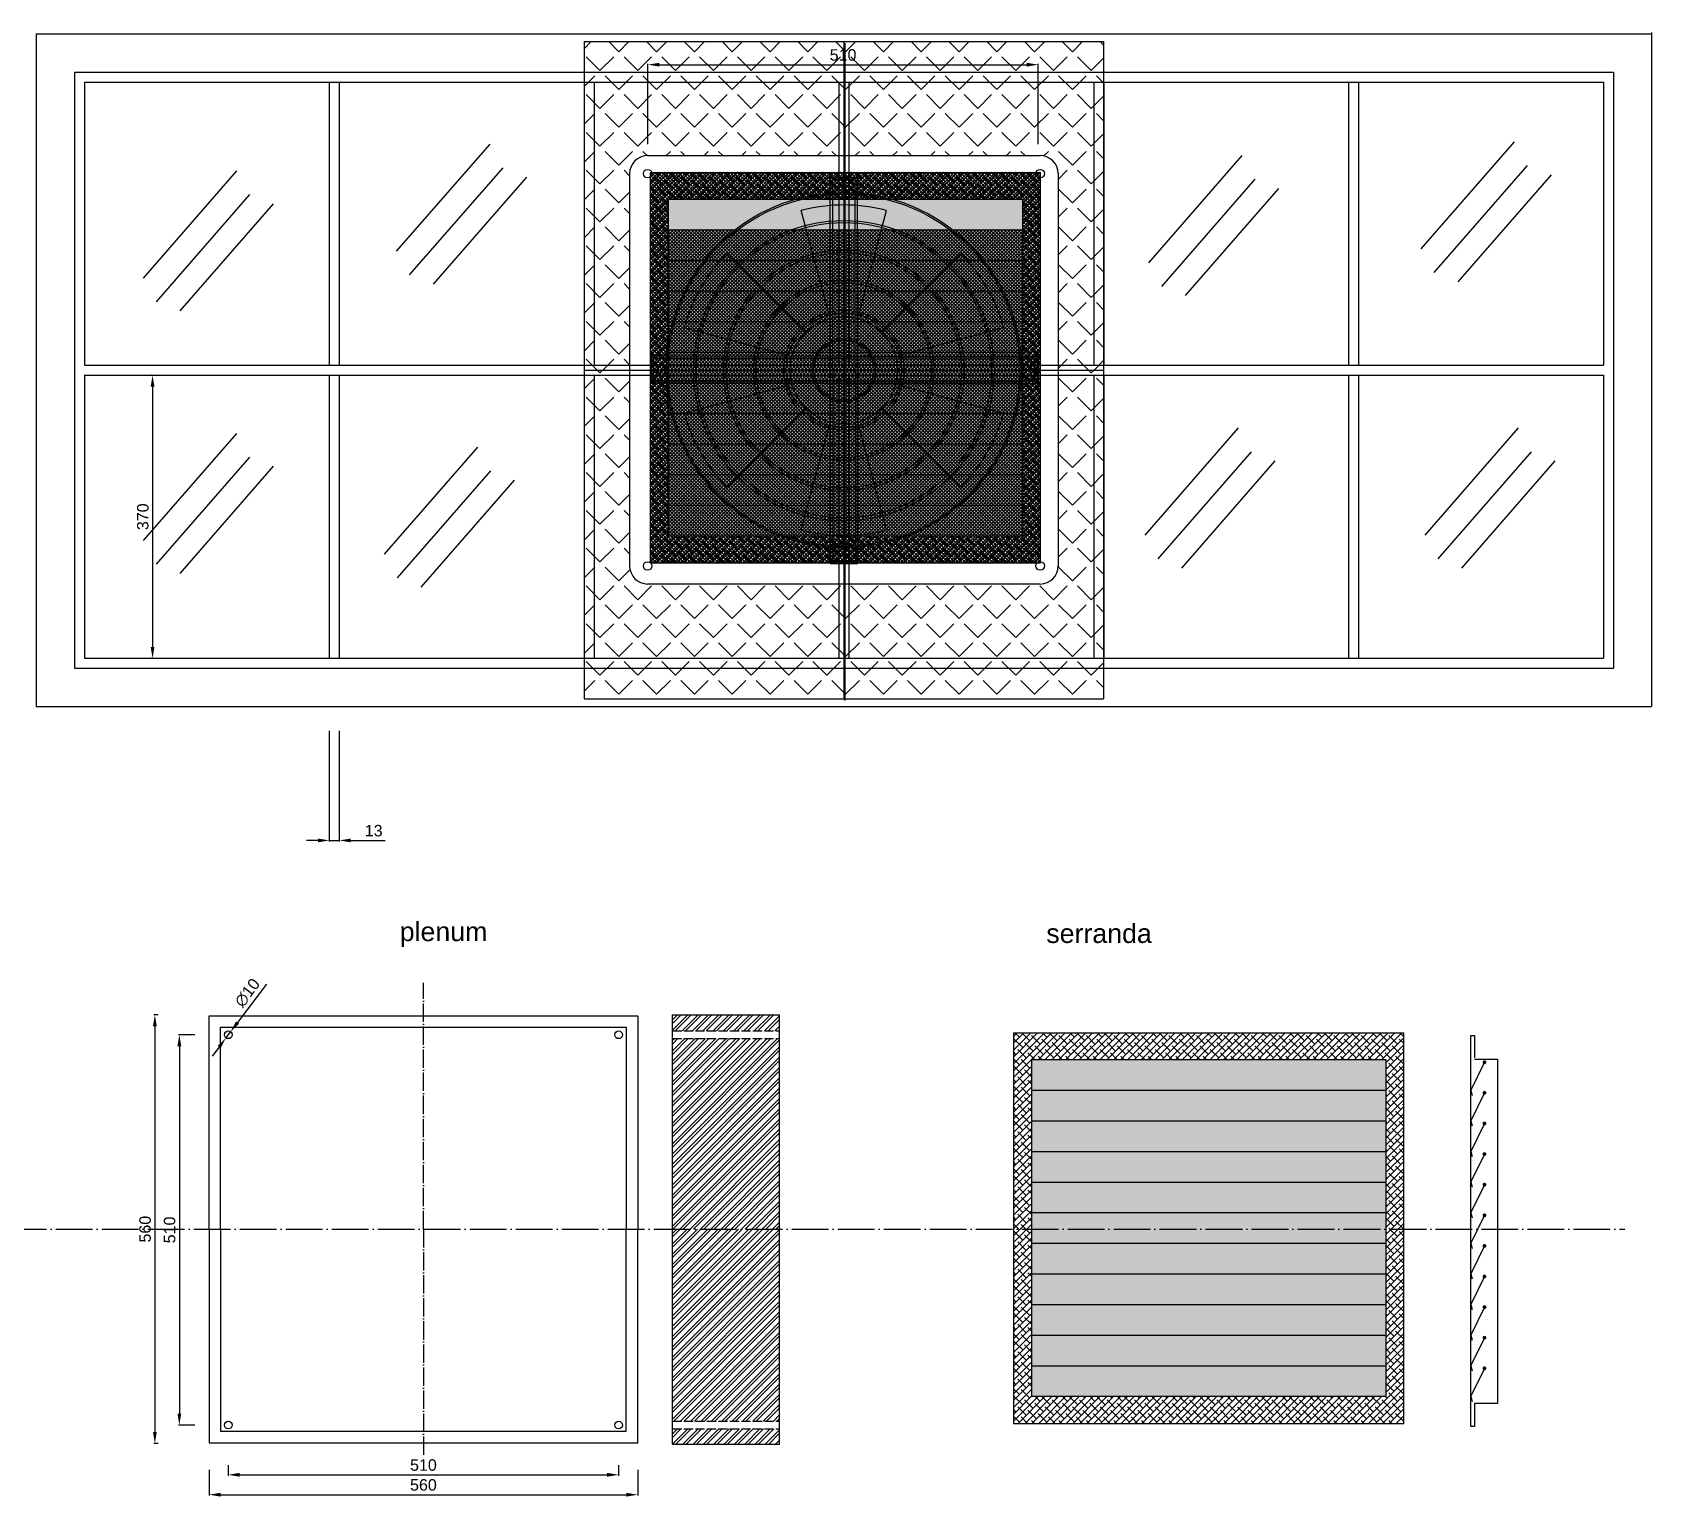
# Model space of a CAD drawing. Header units: millimetres. Extents: x -30 to 4486, y -1164 to 1064.
# Drawn here: x 2370 to 4486, y -974 to 939 of the extents above; entities that cross this region are included whole.
import ezdxf

# ---------------------------------------------------------------- set-up
doc = ezdxf.new("R2010")
doc.units = ezdxf.units.MM
doc.linetypes.add('ACAD_ISO02W100', pattern=[15, 12, -3])
doc.linetypes.add('ACAD_ISO04W100', pattern=[30, 24, -3, 0, -3])
for name, color, linetype in [('plenum', 94, 'Continuous'), ('serranda', 10, 'Continuous'), ('struttura', 44, 'Continuous'), ('ventilatore', 152, 'Continuous')]:
    doc.layers.add(name, color=color, linetype=linetype)
doc.styles.get("Standard").update_dxf_attribs({"font": 'arial.ttf'})
doc.dimstyles.new('ISO-25', dxfattribs={"dimtxt": 15, "dimasz": 15, "dimexe": 1.25, "dimexo": 0.625, "dimgap": 5, "dimtad": 1, "dimdec": 0, "dimtxsty": 'Standard', "dimcen": 2.5, "dimadec": 0, "dimazin": 0, "dimtfac": 1, "dimtdec": 0, "dimtmove": 0, "dimatfit": 3, "dimfxl": 0, "dimarcsym": 0})
pattern_1 = [(45, (0, 25), (-6.735192, 6.735192), []), (45, (4.49, 25), (-6.735192, 6.735192), [])]
pattern_2 = [(45, (0, 0), (-24.6957, 24.6957), [25.4, -9.525]), (135, (0, 0), (-24.6957, -24.6957), [25.4, -9.525])]

# ---------------------------------------------------------------- blocks, each defined once
blk = doc.blocks.new('serranda')
at = {"layer": 'serranda'}
h = blk.add_hatch(dxfattribs=at)
h.set_pattern_fill('ANSI38', color=256, scale=2, style=0)
h.set_pattern_definition([(45, (-1890, -500), (-4.490128, 4.490128), []), (135, (-1890, -500), (-13.470384, 4.490128), [15.875, -9.525])])
h.paths.add_polyline_path([(-253, 256.6), (-253, -253.8), (257, -253.8), (257, 256.6)])
h.paths.add_polyline_path([(233.5, 221.6), (233.5, -218.4), (-229.5, -218.4), (-229.5, 221.6)], flags=16)
h = blk.add_hatch(color=256, dxfattribs=at)
h.set_gradient(color1=(250, 17, 5), rotation=270, one_color=1, tint=1)
h.paths.add_polyline_path([(-229.5, 221.6), (-229.5, 181.6), (233.5, 181.6), (233.5, 221.6)])
h = blk.add_hatch(color=256, dxfattribs=at)
h.set_gradient(color1=(250, 17, 5), rotation=270, one_color=1, tint=1)
h.paths.add_polyline_path([(233.5, 181.6), (-229.5, 181.6), (-229.5, 141.6), (233.5, 141.6)])
h = blk.add_hatch(color=256, dxfattribs=at)
h.set_gradient(color1=(250, 17, 5), rotation=270, one_color=1, tint=1)
h.paths.add_polyline_path([(233.5, 141.6), (-229.5, 141.6), (-229.5, 101.6), (233.5, 101.6)])
h = blk.add_hatch(color=256, dxfattribs=at)
h.set_gradient(color1=(250, 17, 5), rotation=270, one_color=1, tint=1)
h.paths.add_polyline_path([(233.5, 101.6), (-229.5, 101.6), (-229.5, 61.6), (233.5, 61.6)])
h = blk.add_hatch(color=256, dxfattribs=at)
h.set_gradient(color1=(250, 17, 5), rotation=270, one_color=1, tint=1)
h.paths.add_polyline_path([(233.5, 61.6), (-229.5, 61.6), (-229.5, 21.6), (233.5, 21.6)])
h = blk.add_hatch(color=256, dxfattribs=at)
h.set_gradient(color1=(250, 17, 5), rotation=270, one_color=1, tint=1)
h.paths.add_polyline_path([(233.5, 21.6), (-229.5, 21.6), (-229.5, -18.4), (233.5, -18.4)])
h = blk.add_hatch(color=256, dxfattribs=at)
h.set_gradient(color1=(250, 17, 5), rotation=270, one_color=1, tint=1)
h.paths.add_polyline_path([(233.5, -18.4), (-229.5, -18.4), (-229.5, -58.4), (233.5, -58.4)])
h = blk.add_hatch(color=256, dxfattribs=at)
h.set_gradient(color1=(250, 17, 5), rotation=270, one_color=1, tint=1)
h.paths.add_polyline_path([(233.5, -58.4), (-229.5, -58.4), (-229.5, -98.4), (233.5, -98.4)])
h = blk.add_hatch(color=256, dxfattribs=at)
h.set_gradient(color1=(250, 17, 5), rotation=270, one_color=1, tint=1)
h.paths.add_polyline_path([(233.5, -98.4), (-229.5, -98.4), (-229.5, -138.4), (233.5, -138.4)])
h = blk.add_hatch(color=256, dxfattribs=at)
h.set_gradient(color1=(250, 17, 5), rotation=270, one_color=1, tint=1)
h.paths.add_polyline_path([(233.5, -138.4), (-229.5, -138.4), (-229.5, -178.4), (233.5, -178.4)])
h = blk.add_hatch(color=256, dxfattribs=at)
h.set_gradient(color1=(250, 17, 5), rotation=270, one_color=1, tint=1)
h.paths.add_polyline_path([(233.5, -178.4), (-229.5, -178.4), (-229.5, -218.4), (233.5, -218.4)])
for p, q in [((-253, 256.6), (-253, -253.8)), ((-253, 256.6), (257, 256.6)), ((257, -253.8), (257, 256.6)), ((-229.5, 221.6), (-229.5, -218.4)), ((-229.5, 221.6), (233.5, 221.6)), ((233.5, 221.6), (233.5, -218.4)), ((-229.5, 181.6), (233.5, 181.6)), ((-229.5, 141.6), (233.5, 141.6)), ((-229.5, 101.6), (233.5, 101.6)), ((-229.5, 61.6), (233.5, 61.6)), ((-229.5, 21.6), (233.5, 21.6)), ((-229.5, -18.4), (233.5, -18.4)), ((-229.5, -58.4), (233.5, -58.4)), ((-229.5, -98.4), (233.5, -98.4)), ((-229.5, -138.4), (233.5, -138.4)), ((-229.5, -178.4), (233.5, -178.4)), ((-229.5, -218.4), (233.5, -218.4)), ((-253, -253.8), (257, -253.8))]:
    blk.add_line(p, q, dxfattribs=at)
blk = doc.blocks.new('*D10')
at = {"layer": 'Defpoints', "color": 0}
for p in [(2535, -345), (2530, -905), (2535, -905)]:
    blk.add_point(p, dxfattribs=at)
at = {"layer": 'plenum', "color": 0, "lineweight": -2}
for p, q in [((2534.4, -345), (2528.8, -345)), ((2530, -360), (2530, -890)), ((2534.4, -905), (2528.8, -905))]:
    blk.add_line(p, q, dxfattribs=at)
at = {"layer": 'plenum', "color": 0}
for points in [[(2527.5, -360), (2532.5, -360), (2530, -345)], [(2527.5, -890), (2532.5, -890), (2530, -905)]]:
    blk.add_solid(points, dxfattribs=at)
at = {"layer": 'plenum', "color": 0, "insert": (2517.3, -625), "char_height": 15, "attachment_point": 5, "rotation": 90}
blk.add_mtext('560', dxfattribs=at)
blk = doc.blocks.new('*D12')
at = {"color": 0, "lineweight": -2}
for p, q in [((2758, 26.4), (2758, -118.2)), ((2771, 26.4), (2771, -118.2)), ((2743, -117), (2728, -117)), ((2758, -117), (2771, -117)), ((2786, -117), (2831.1, -117))]:
    blk.add_line(p, q, dxfattribs=at)
at = {"color": 0}
for points in [[(2743, -114.5), (2743, -119.5), (2758, -117)], [(2786, -114.5), (2786, -119.5), (2771, -117)]]:
    blk.add_solid(points, dxfattribs=at)
at = {"layer": 'Defpoints', "color": 0}
for p in [(2758, 27), (2771, 27), (2771, -117)]:
    blk.add_point(p, dxfattribs=at)
at = {"color": 0, "insert": (2816, -104.3), "char_height": 15, "attachment_point": 5}
blk.add_mtext('13', dxfattribs=at)
blk = doc.blocks.new('*D13')
at = {"color": 0, "lineweight": -2}
for p, q in [((2526.4, 491), (2525.8, 491)), ((2527, 476), (2527, 136)), ((2526.4, 121), (2525.8, 121))]:
    blk.add_line(p, q, dxfattribs=at)
at = {"color": 0}
for points in [[(2524.5, 476), (2529.5, 476), (2527, 491)], [(2524.5, 136), (2529.5, 136), (2527, 121)]]:
    blk.add_solid(points, dxfattribs=at)
at = {"layer": 'Defpoints', "color": 0}
for p in [(2527, 491), (2527, 121), (2527, 121)]:
    blk.add_point(p, dxfattribs=at)
at = {"color": 0, "insert": (2514.3, 306), "char_height": 15, "attachment_point": 5, "rotation": 90}
blk.add_mtext('370', dxfattribs=at)
blk = doc.blocks.new('*D20')
at = {"layer": 'Defpoints', "color": 0}
for p in [(3684.4, 896.8), (3174.4, 792.2), (3684.4, 792.2)]:
    blk.add_point(p, dxfattribs=at)
at = {"layer": 'serranda', "color": 0, "lineweight": -2}
for p, q in [((3174.4, 792.8), (3174.4, 898)), ((3189.4, 896.8), (3669.4, 896.8)), ((3684.4, 792.8), (3684.4, 898))]:
    blk.add_line(p, q, dxfattribs=at)
at = {"layer": 'serranda', "color": 0}
for points in [[(3189.4, 899.3), (3189.4, 894.3), (3174.4, 896.8)], [(3669.4, 899.3), (3669.4, 894.3), (3684.4, 896.8)]]:
    blk.add_solid(points, dxfattribs=at)
at = {"layer": 'serranda', "color": 0, "insert": (3429.4, 909.4), "char_height": 15, "attachment_point": 5}
blk.add_mtext('510', dxfattribs=at)
blk = doc.blocks.new('ventilatore 45T')
for points in [[(18, 252.4), (-18, 252.4), (-18, 0), (-14.6, 0), (-14.6, 0.6), (-14.6, 249.1), (14.6, 249.1), (14.6, 0), (18, 0), (18, 0.6)], [(-232.2, 0), (-230, 0, -1), (230, 0), (232.2, 0, 1)], [(-251.9, 18.5), (-251.9, -17.4), (0.6, -17.4), (0.6, -14), (0, -14), (-248.5, -14), (-248.5, 15.1), (0.6, 15.1), (0.6, 18.5), (0, 18.5)], [(0.6, 18.5), (0.6, 15.1), (249.6, 15.1), (249.6, -14), (0.6, -14), (0.6, -17.4), (253, -17.4), (253, 18.5)], [(232.2, 0), (230, 0, -1), (-230, 0), (-232.2, 0, 1)], [(-193, 0), (-196.3, 0, 0.000714), (-196.3, -0.6, 1), (196.3, -0.6, 0.000714), (196.3, 0), (193, 0, -1)], [(157.1, 0), (153.7, 0, -1), (-153.7, 0), (-157.1, 0, 1)], [(18, 0), (14.6, 0), (14.6, -249.1), (-14.6, -249.1), (-14.6, 0), (-18, 0), (-18, -252.4), (18, -252.4)]]:
    blk.add_hatch(color=256).paths.add_polyline_path(points)
h = blk.add_hatch(color=256)
h.set_gradient(color1=(71, 107, 184), one_color=1, tint=1)
h.paths.add_polyline_path([(-18.1, 67.7, -0.131652), (18.1, 67.7), (55.9, 208.6, 0.131652), (-55.9, 208.6)])
h = blk.add_hatch(color=256)
h.paths.add_polyline_path([(-196.3, 0), (-193, 0, -1), (193, 0), (196.3, 0, 0.997147)])
h.paths.add_polyline_path([(-117.8, 0), (-114.4, 0, -1), (114.4, 0), (117.8, 0, 1)], flags=16)
h.paths.add_polyline_path([(-78.5, 0), (-75.2, 0, -1), (75.2, 0), (78.5, 0, 1)], flags=16)
h.paths.add_polyline_path([(-41.5, 0), (-39.3, 0, -1), (39.3, 0), (41.5, 0, 1)], flags=0)
h = blk.add_hatch(color=256)
h.set_gradient(color1=(71, 107, 184), one_color=1, tint=1)
h.paths.add_polyline_path([(-152.7, 152.7, 0.131652), (-208.6, 55.9), (-67.7, 18.1, -0.131652), (-49.6, 49.6)])
h = blk.add_hatch(color=256)
h.paths.add_polyline_path([(-157.1, 0), (-153.7, 0, -1), (153.7, 0), (157.1, 0, 1)], flags=17)
h.paths.add_polyline_path([(-117.8, 0), (-114.4, 0, -1), (114.4, 0), (117.8, 0, 1)], flags=16)
h.paths.add_polyline_path([(-78.5, 0), (-75.2, 0, -1), (75.2, 0), (78.5, 0, 1)], flags=16)
h.paths.add_polyline_path([(-41.5, 0), (-39.3, 0, -1), (39.3, 0), (41.5, 0, 1)], flags=0)
h = blk.add_hatch(color=256)
h.set_gradient(color1=(71, 107, 184), one_color=1, tint=1)
h.paths.add_polyline_path([(208.6, 55.9, 0.131652), (152.7, 152.7), (49.6, 49.6, -0.131652), (67.7, 18.1)])
h = blk.add_hatch(color=256)
h.set_gradient(color1=(71, 107, 184), one_color=1, tint=1, name='INVSPHERICAL')
h.paths.add_polyline_path([(70.1, 0, 1), (-70.1, 0, 1)])
h = blk.add_hatch(color=256)
h.set_gradient(color1=(71, 107, 184), one_color=1, tint=1)
h.paths.add_polyline_path([(-49.6, -49.6, -0.131652), (-67.7, -18.1), (-208.6, -55.9, 0.131652), (-152.7, -152.7)])
h = blk.add_hatch(color=256)
h.paths.add_polyline_path([(41.5, 0), (39.3, 0, -1), (-39.3, 0), (-41.5, 0, 1)], flags=16)
h.paths.add_polyline_path([(117.8, 0), (114.4, 0, -1), (-114.4, 0), (-117.8, 0, 1)])
h = blk.add_hatch(color=256)
h.paths.add_polyline_path([(41.5, 0), (39.3, 0, -1), (-39.3, 0), (-41.5, 0, 1)], flags=16)
h.paths.add_polyline_path([(78.5, 0), (75.2, 0, -1), (-75.2, 0), (-78.5, 0, 1)], flags=17)
h = blk.add_hatch(color=256)
h.set_gradient(color1=(71, 107, 184), one_color=1, tint=1)
h.paths.add_polyline_path([(67.7, -18.1, -0.131652), (49.6, -49.6), (152.7, -152.7, 0.131652), (208.6, -55.9)])
h = blk.add_hatch(color=256)
h.set_gradient(color1=(71, 107, 184), one_color=1, tint=1)
h.paths.add_polyline_path([(-55.9, -208.6, 0.131652), (55.9, -208.6), (18.1, -67.7, -0.131652), (-18.1, -67.7)])
for p, q in [((-256.4, 280.6), (256.5, 280.6)), ((-280, 257.6), (-280, -257.6)), ((280, 257.6), (280, -257.6)), ((-18, -0.6), (-18, 252.4)), ((-18, 252.4), (18, 252.4)), ((-14.6, 249.1), (14.6, 249.1)), ((-14.6, -0.6), (-14.6, 249.1)), ((14.6, -0.6), (14.6, 249.1)), ((18, -0.6), (18, 252.4)), ((-18.1, 67.7), (-55.9, 208.6)), ((18.1, 67.7), (55.9, 208.6)), ((-49.6, 49.6), (-152.7, 152.7)), ((49.6, 49.6), (152.7, 152.7)), ((0, 70.1), (0, -70.1)), ((-208.6, 55.9), (-67.7, 18.1)), ((67.7, 18.1), (208.6, 55.9)), ((1.1, 18.5), (-251.9, 18.5)), ((-251.9, -17.4), (-251.9, 18.5)), ((1.1, 15.1), (-248.5, 15.1)), ((-248.5, -14), (-248.5, 15.1)), ((70.1, 0), (-70.1, 0)), ((-18, 0.6), (-18, -252.4)), ((-14.6, 0.6), (-14.6, -249.1)), ((0, 18.5), (253, 18.5)), ((0, 15.1), (249.6, 15.1)), ((14.6, 0.6), (14.6, -249.1)), ((18, 0.6), (18, -252.4)), ((249.6, -14), (249.6, 15.1)), ((253, -17.4), (253, 18.5)), ((1.1, -17.4), (-251.9, -17.4)), ((1.1, -14), (-248.5, -14)), ((-208.6, -55.9), (-67.7, -18.1)), ((0, -14), (249.6, -14)), ((0, -17.4), (253, -17.4)), ((67.7, -18.1), (208.6, -55.9)), ((-152.7, -152.7), (-49.6, -49.6)), ((152.7, -152.7), (49.6, -49.6)), ((-55.9, -208.6), (-18.1, -67.7)), ((55.9, -208.6), (18.1, -67.7)), ((-18, -252.4), (18, -252.4)), ((-14.6, -249.1), (14.6, -249.1)), ((256.5, -279.4), (-256.4, -279.4))]:
    blk.add_line(p, q)
for centre, radius in [((-256.4, 256.9), 5.61), ((256.4, 256.9), 5.61), ((0, 0), 232.2), ((0, 0), 230), ((0, -0.6), 196.3), ((0, 0), 193), ((0, 0), 157.1), ((0, 0), 153.7), ((0, 0), 117.8), ((0, 0), 114.4), ((0, 0), 78.5), ((0, 0), 75.2), ((0, 0), 70.1), ((0, 0), 41.5), ((0, 0), 39.3), ((-256.4, -255.8), 5.61), ((256.4, -255.8), 5.61)]:
    blk.add_circle(centre, radius)
for centre, radius, start, end in [((-256.4, 256.9), 23.6, 90, 180), ((256.4, 256.9), 23.6, 0, 90), ((0, 0), 216, 75, 105), ((0, 0), 216, 135, 165), ((0, 0), 216, 15, 45), ((0, 0), 216, 195, 225), ((0, 0), 216, 315, 345), ((0, 0), 216, 255, 285), ((-256.4, -255.8), 23.6, 180, 270), ((256.4, -255.8), 23.6, 270, 0)]:
    blk.add_arc(centre, radius, start, end)
at = {"layer": 'ventilatore'}
for p, q in [((0, 62.5), (0, -62.5)), ((-62.5, 0), (62.5, 0))]:
    blk.add_line(p, q, dxfattribs=at)
blk.add_circle((0, 0), 230, dxfattribs=at)
blk.add_circle((0, 0), 230, dxfattribs=at)
blk = doc.blocks.new('*D24')
at = {"layer": 'Defpoints', "color": 0}
for p in [(2601, -939), (3161, -939), (3161, -972)]:
    blk.add_point(p, dxfattribs=at)
at = {"layer": 'plenum', "color": 0, "lineweight": -2}
for p, q in [((2601, -939.6), (2601, -973.2)), ((3161, -939.6), (3161, -973.2)), ((2616, -972), (3146, -972))]:
    blk.add_line(p, q, dxfattribs=at)
at = {"layer": 'plenum', "color": 0}
for points in [[(2616, -969.5), (2616, -974.5), (2601, -972)], [(3146, -969.5), (3146, -974.5), (3161, -972)]]:
    blk.add_solid(points, dxfattribs=at)
at = {"layer": 'plenum', "color": 0, "insert": (2881, -959.3), "char_height": 15, "attachment_point": 5}
blk.add_mtext('560', dxfattribs=at)
blk = doc.blocks.new('*D25')
at = {"layer": 'Defpoints', "color": 0}
for p in [(2623, -375), (2629, -367)]:
    blk.add_point(p, dxfattribs=at)
at = {"layer": 'plenum', "color": 0, "lineweight": -2}
for p, q in [((2675.7, -304.8), (2638, -355)), ((2623, -375), (2629, -367)), ((2614, -387), (2605, -399))]:
    blk.add_line(p, q, dxfattribs=at)
at = {"layer": 'plenum', "color": 0}
for points in [[(2636, -353.5), (2640, -356.5), (2629, -367)], [(2612, -385.5), (2616, -388.5), (2623, -375)]]:
    blk.add_solid(points, dxfattribs=at)
at = {"layer": 'plenum', "color": 0, "insert": (2650.9, -316.1), "char_height": 15, "attachment_point": 5, "rotation": 53.1301}
blk.add_mtext('∅10', dxfattribs=at)
blk = doc.blocks.new('*D26')
at = {"layer": 'Defpoints', "color": 0}
for p in [(2626, -933), (3136, -933), (3136, -946)]:
    blk.add_point(p, dxfattribs=at)
at = {"layer": 'plenum', "color": 0, "lineweight": -2}
for p, q in [((2626, -933.6), (2626, -947.2)), ((2641, -946), (3121, -946)), ((3136, -933.6), (3136, -947.2))]:
    blk.add_line(p, q, dxfattribs=at)
at = {"layer": 'plenum', "color": 0}
for points in [[(2641, -943.5), (2641, -948.5), (2626, -946)], [(3121, -943.5), (3121, -948.5), (3136, -946)]]:
    blk.add_solid(points, dxfattribs=at)
at = {"layer": 'plenum', "color": 0, "insert": (2881, -933.3), "char_height": 15, "attachment_point": 5}
blk.add_mtext('510', dxfattribs=at)
blk = doc.blocks.new('*D27')
at = {"layer": 'Defpoints', "color": 0}
for p in [(2583, -371), (2562, -881), (2583, -881)]:
    blk.add_point(p, dxfattribs=at)
at = {"layer": 'plenum', "color": 0, "lineweight": -2}
for p, q in [((2582.4, -371), (2560.8, -371)), ((2562, -386), (2562, -866)), ((2582.4, -881), (2560.8, -881))]:
    blk.add_line(p, q, dxfattribs=at)
at = {"layer": 'plenum', "color": 0}
for points in [[(2559.5, -386), (2564.5, -386), (2562, -371)], [(2559.5, -866), (2564.5, -866), (2562, -881)]]:
    blk.add_solid(points, dxfattribs=at)
at = {"layer": 'plenum', "color": 0, "insert": (2549.3, -626), "char_height": 15, "attachment_point": 5, "rotation": 90}
blk.add_mtext('510', dxfattribs=at)
blk = doc.blocks.new('distanziale')
at = {"layer": 'plenum'}
for p, q in [((-280, 0), (-280, 279)), ((-280, 279), (280, 279)), ((280, 279), (280, 0)), ((-265, 264), (265, 264)), ((-265, 0), (-265, 264)), ((265, 264), (265, 0)), ((-280, 0), (-280, -279)), ((-265, 0), (-265, -264)), ((265, -264), (265, 0)), ((280, -279), (280, 0)), ((-265, -264), (265, -264)), ((-280, -279), (280, -279))]:
    blk.add_line(p, q, dxfattribs=at)
for centre in [(-255, 254), (255, 254), (-255, -256), (255, -256)]:
    blk.add_circle(centre, 5, dxfattribs=at)

msp = doc.modelspace()

# ---------------------------------------------------------------- hatches: boundary and pattern name
h = msp.add_hatch()
h.set_pattern_fill('ANGLE', color=256, scale=5, angle=45, style=0)
h.set_pattern_definition(pattern_2)
h.paths.add_polyline_path([(3430.4, 778.1), (3430.4, 927), (3090.9, 927), (3090.9, 499.8), (3150.3, 499.8), (3150.3, 754.5, -0.414214), (3174, 778.1)])
h = msp.add_hatch()
h.set_pattern_fill('ANGLE', color=256, scale=5, angle=45, style=0)
h.set_pattern_definition(pattern_2)
h.paths.add_polyline_path([(3686.8, 778.1, -0.420474), (3710.4, 754), (3710.4, 499.8), (3769.9, 499.8), (3769.9, 927), (3430.4, 927), (3430.4, 778.1)])
h = msp.add_hatch()
h.set_pattern_fill('ANGLE', color=256, scale=5, angle=45, style=0)
h.set_pattern_definition(pattern_2)
h.paths.add_polyline_path([(3174, 218.1, -0.414214), (3150.3, 241.7), (3150.3, 240), (3150.3, 499.8), (3090.9, 499.8), (3090.9, 68), (3430.4, 68), (3430.4, 218.1)])
h = msp.add_hatch()
h.set_pattern_fill('ANGLE', color=256, scale=5, angle=45, style=0)
h.set_pattern_definition(pattern_2)
h.paths.add_polyline_path([(3430.4, 218.1), (3430.4, 68), (3769.9, 68), (3769.9, 499.8), (3710.4, 499.8), (3710.4, 242.2, -0.420474), (3686.8, 218.1)])
at = {"layer": 'plenum'}
h = msp.add_hatch(dxfattribs=at)
h.set_pattern_fill('ANSI32', color=256, style=0)
h.set_pattern_definition(pattern_1)
h.paths.add_polyline_path([(3346.5, -366), (3346.5, -345), (3206.5, -345), (3206.5, -366)])
h = msp.add_hatch(dxfattribs=at)
h.set_pattern_fill('ANSI32', color=256, style=0)
h.set_pattern_definition(pattern_1)
h.paths.add_polyline_path([(3346.5, -376), (3206.5, -376), (3206.5, -625), (3346.5, -625)])
h = msp.add_hatch(dxfattribs=at)
h.set_pattern_fill('ANSI32', color=256, style=0)
h.set_pattern_definition([(45, (0, -25), (-6.735192, 6.735192), []), (45, (4.49, -25), (-6.735192, 6.735192), [])])
h.paths.add_polyline_path([(3206.5, -876), (3346.5, -876), (3346.5, -625), (3206.5, -625)])
h = msp.add_hatch(dxfattribs=at)
h.set_pattern_fill('ANSI32', color=256, style=0)
h.set_pattern_definition([(45, (0, -31), (-6.735192, 6.735192), []), (45, (4.49, -31), (-6.735192, 6.735192), [])])
h.paths.add_polyline_path([(3346.5, -906), (3346.5, -886), (3206.5, -886), (3206.5, -906)])
at = {"layer": 'serranda'}
h = msp.add_hatch(dxfattribs=at)
h.set_pattern_fill('ANSI37', color=256, style=0)
h.set_pattern_definition([(45, (2880.378, 97.5244), (-2.245064, 2.245064), []), (135, (2880.378, 97.5244), (-2.245064, -2.245064), [])])
h.paths.add_polyline_path([(3200.8, 721.2), (3200.8, 681.2), (3663.9, 681.2), (3663.9, 721.2)], flags=16)
h.paths.add_polyline_path([(3177.4, 756.2), (3177.4, 245.7), (3687.4, 245.7), (3687.4, 756.2)])
h = msp.add_hatch(color=256, dxfattribs=at)
h.set_gradient(color1=(237, 58, 18), one_color=1, tint=1, name='HEMISPHERICAL')
h.paths.add_polyline_path([(3663.9, 681.2), (3663.9, 721.2), (3200.8, 721.2), (3200.8, 681.2)])
h = msp.add_hatch(color=256, dxfattribs=at)
h.set_gradient(color1=(237, 58, 18), one_color=1, tint=1, name='HEMISPHERICAL')
h.paths.add_polyline_path([(3200.8, 321.2), (3200.8, 281.2), (3663.9, 281.2), (3663.9, 321.2)])

# ---------------------------------------------------------------- linework, layer by layer
for p, q in [((3090.9, 927), (3090.9, 68)), ((3090.9, 927), (3769.9, 927)), ((3430.4, 927), (3430.4, 68)), ((3431.5, 925), (3431.5, 66)), ((3769.9, 927), (3769.9, 68)), ((3090.9, 68), (3769.9, 68))]:
    msp.add_line(p, q)
at = {"color": 4}
for p, q in [((2846, 653), (2968, 793)), ((4185, 656), (4307, 796)), ((2863, 622), (2985, 762)), ((3829, 638), (3951, 778)), ((4202, 625), (4324, 765)), ((2515, 618), (2637, 758)), ((2894, 610), (3016, 750)), ((3846, 607), (3968, 747)), ((4233, 613), (4355, 753)), ((2532, 587), (2654, 727)), ((3877, 595), (3999, 735)), ((2563, 575), (2685, 715)), ((2515, 275), (2637, 415)), ((3824, 282), (3946, 422)), ((4190, 282), (4312, 422)), ((2532, 244), (2654, 384)), ((2830, 257), (2952, 397)), ((3841, 251), (3963, 391)), ((4207, 251), (4329, 391)), ((2563, 232), (2685, 372)), ((2847, 226), (2969, 366)), ((3872, 239), (3994, 379)), ((4238, 239), (4360, 379)), ((2878, 214), (3000, 354))]:
    msp.add_line(p, q, dxfattribs=at)
at = {"linetype": 'ACAD_ISO04W100', "ltscale": 2}
msp.add_line((177, -625), (4450.9, -625), dxfattribs=at)
at = {"layer": 'plenum', "linetype": 'ACAD_ISO04W100'}
for q in [(2881, -303), (2881, -923)]:
    msp.add_line((2881, -625), q, dxfattribs=at)
at = {"layer": 'plenum', "ltscale": 2}
for p, q in [((3206.5, -345), (3346.5, -345)), ((3206.5, -906), (3346.5, -906))]:
    msp.add_line(p, q, dxfattribs=at)
at = {"layer": 'plenum'}
for p, q in [((3206.5, -906), (3206.5, -345)), ((3346.5, -906), (3346.5, -345))]:
    msp.add_line(p, q, dxfattribs=at)
at = {"layer": 'plenum', "linetype": 'ACAD_ISO02W100'}
for p, q in [((3206.5, -366), (3346.5, -366)), ((3206.5, -376), (3346.5, -376)), ((3206.5, -876), (3346.5, -876)), ((3206.5, -886), (3346.5, -886))]:
    msp.add_line(p, q, dxfattribs=at)
at = {"layer": 'serranda'}
for p, q in [((4249.6, -882.7), (4249.6, -372)), ((4249.6, -372), (4254.6, -372)), ((4254.6, -372), (4254.6, -400.9)), ((4267.6, -406.9), (4249.6, -443.3)), ((4254.6, -402.9), (4284.6, -402.9)), ((4284.6, -402.9), (4284.6, -852.9)), ((4249.6, -443.3), (4251.4, -450.1)), ((4267.6, -446.9), (4249.6, -483.3)), ((4249.6, -483.3), (4251.4, -490.1)), ((4267.6, -486.9), (4249.6, -523.3)), ((4249.6, -523.3), (4251.4, -530.1)), ((4267.6, -526.9), (4249.6, -563.3)), ((4249.6, -563.3), (4251.4, -570.1)), ((4267.6, -566.9), (4249.6, -603.3)), ((4249.6, -603.3), (4251.4, -610.1)), ((4267.6, -606.9), (4249.6, -643.3)), ((4249.6, -643.3), (4251.4, -650.1)), ((4267.6, -646.9), (4249.6, -683.3)), ((4249.6, -683.3), (4251.4, -690.1)), ((4267.6, -686.9), (4249.6, -723.3)), ((4249.6, -723.3), (4251.4, -730.1)), ((4267.6, -726.9), (4249.6, -763.3)), ((4249.6, -763.3), (4251.4, -770.1)), ((4267.6, -766.9), (4249.6, -803.3)), ((4249.6, -803.3), (4251.4, -810.1)), ((4267.6, -806.9), (4249.6, -843.3)), ((4249.6, -843.3), (4251.4, -850.1)), ((4284.6, -852.9), (4254.6, -852.9)), ((4254.6, -852.9), (4254.6, -882.7)), ((4254.6, -882.7), (4249.6, -882.7))]:
    msp.add_line(p, q, dxfattribs=at)
at = {"layer": 'serranda', "const_width": 2.3}
for points in [[(4266.4, -406.2, 1), (4268.7, -407.5, 1)], [(4266.4, -446.2, 1), (4268.7, -447.5, 1)], [(4266.4, -486.2, 1), (4268.7, -487.5, 1)], [(4266.4, -526.2, 1), (4268.7, -527.5, 1)], [(4266.4, -566.2, 1), (4268.7, -567.5, 1)], [(4266.4, -606.2, 1), (4268.7, -607.5, 1)], [(4266.4, -646.2, 1), (4268.7, -647.5, 1)], [(4266.4, -686.2, 1), (4268.7, -687.5, 1)], [(4266.4, -726.2, 1), (4268.7, -727.5, 1)], [(4266.4, -766.2, 1), (4268.7, -767.5, 1)], [(4266.4, -806.2, 1), (4268.7, -807.5, 1)]]:
    msp.add_lwpolyline(points, format="xyb", close=True, dxfattribs=at)
at = {"layer": 'struttura'}
for p, q in [((2375, 937), (2375, 58)), ((2375, 937), (4486, 937)), ((4486, 939), (4486, 58)), ((2425, 887), (2425, 108)), ((2425, 887), (4436, 887)), ((2438, 874), (2438, 504)), ((2438, 874), (4423, 874)), ((2758, 874), (2758, 504)), ((2771, 874), (3091, 874)), ((2771, 874), (2771, 504)), ((3091, 874), (3091, 504)), ((3104, 874), (3424, 874)), ((3104, 874), (3104, 504)), ((3424, 874), (3424, 504)), ((3437, 874), (3757, 874)), ((3437, 874), (3437, 504)), ((3757, 874), (3757, 504)), ((3770, 874), (4090, 874)), ((3770, 874), (3770, 504)), ((4090, 874), (4090, 504)), ((4103, 874), (4423, 874)), ((4103, 874), (4103, 504)), ((4423, 874), (4423, 504)), ((4436, 887), (4436, 108)), ((2438, 504), (4423, 504)), ((2438, 491), (2438, 121)), ((2438, 491), (4423, 491)), ((2758, 491), (2758, 121)), ((2771, 504), (3091, 504)), ((2771, 491), (3091, 491)), ((2771, 491), (2771, 121)), ((3091, 497.5), (3770, 497.5)), ((3091, 491), (3091, 121)), ((3104, 504), (3424, 504)), ((3104, 491), (3424, 491)), ((3104, 491), (3104, 121)), ((3424, 491), (3424, 121)), ((3437, 504), (3757, 504)), ((3437, 491), (3757, 491)), ((3437, 491), (3437, 121)), ((3757, 491), (3757, 121)), ((3770, 504), (4090, 504)), ((3770, 491), (4090, 491)), ((3770, 491), (3770, 121)), ((4090, 491), (4090, 121)), ((4103, 504), (4423, 504)), ((4103, 491), (4423, 491)), ((4103, 491), (4103, 121)), ((4423, 491), (4423, 121)), ((2425, 108), (4436, 108)), ((2438, 121), (4423, 121)), ((2771, 121), (3091, 121)), ((3104, 121), (3424, 121)), ((3437, 121), (3757, 121)), ((3770, 121), (4090, 121)), ((4103, 121), (4423, 121)), ((2375, 58), (4486, 58))]:
    msp.add_line(p, q, dxfattribs=at)

# ---------------------------------------------------------------- block references
msp.add_blockref('distanziale', (2881, -625))
at = {"layer": 'serranda'}
for p in [(3430.4, 499.5), (3905, -625)]:
    msp.add_blockref('serranda', p, dxfattribs=at)
at = {"layer": 'ventilatore'}
msp.add_blockref('ventilatore 45T', (3430.4, 497.5), dxfattribs=at)

# ---------------------------------------------------------------- texts
msp.add_text('serranda', height=25).set_placement((3695, -251))
at = {"layer": 'plenum'}
msp.add_text('plenum', height=25, dxfattribs=at).set_placement((2850, -248.6))

# ---------------------------------------------------------------- dimensions: what is measured, and where the dimension line sits
dim = msp.add_linear_dim(base=(2527, 121), p1=(2527, 491), p2=(2527, 121), angle=90, dimstyle='ISO-25')
dim.commit()
dim.dimension.update_dxf_attribs({"geometry": '*D13', "text_midpoint": (2514.3, 306)})
dim = msp.add_linear_dim(base=(2771, -117), p1=(2758, 27), p2=(2771, 27), dimstyle='ISO-25')
dim.commit()
dim.dimension.update_dxf_attribs({"geometry": '*D12', "text_midpoint": (2816, -104.3)})
dim = msp.add_diameter_dim_2p(p1=(2623, -375), p2=(2629, -367), dimstyle='ISO-25', dxfattribs=at)
dim.commit()
dim.dimension.update_dxf_attribs({"geometry": '*D25', "text_midpoint": (2650.9, -316.1)})
for base, p1, p2, picture, middle in [((2530, -905), (2535, -345), (2535, -905), '*D10', (2517.3, -625)), ((2562, -881), (2583, -371), (2583, -881), '*D27', (2549.3, -626))]:
    dim = msp.add_linear_dim(base=base, p1=p1, p2=p2, angle=90, dimstyle='ISO-25', dxfattribs=at)
    dim.commit()
    dim.dimension.update_dxf_attribs({"geometry": picture, "text_midpoint": middle})
for base, p1, p2, picture, middle in [((3136, -946), (2626, -933), (3136, -933), '*D26', (2881, -933.3)), ((3161, -972), (2601, -939), (3161, -939), '*D24', (2881, -959.3))]:
    dim = msp.add_linear_dim(base=base, p1=p1, p2=p2, dimstyle='ISO-25', dxfattribs=at)
    dim.commit()
    dim.dimension.update_dxf_attribs({"geometry": picture, "text_midpoint": middle})
at = {"layer": 'serranda'}
dim = msp.add_linear_dim(base=(3684.4, 896.8), p1=(3174.4, 792.2), p2=(3684.4, 792.2), dimstyle='ISO-25', dxfattribs=at)
dim.commit()
dim.dimension.update_dxf_attribs({"geometry": '*D20', "text_midpoint": (3429.4, 909.4)})

doc.saveas('drawing.dxf')
